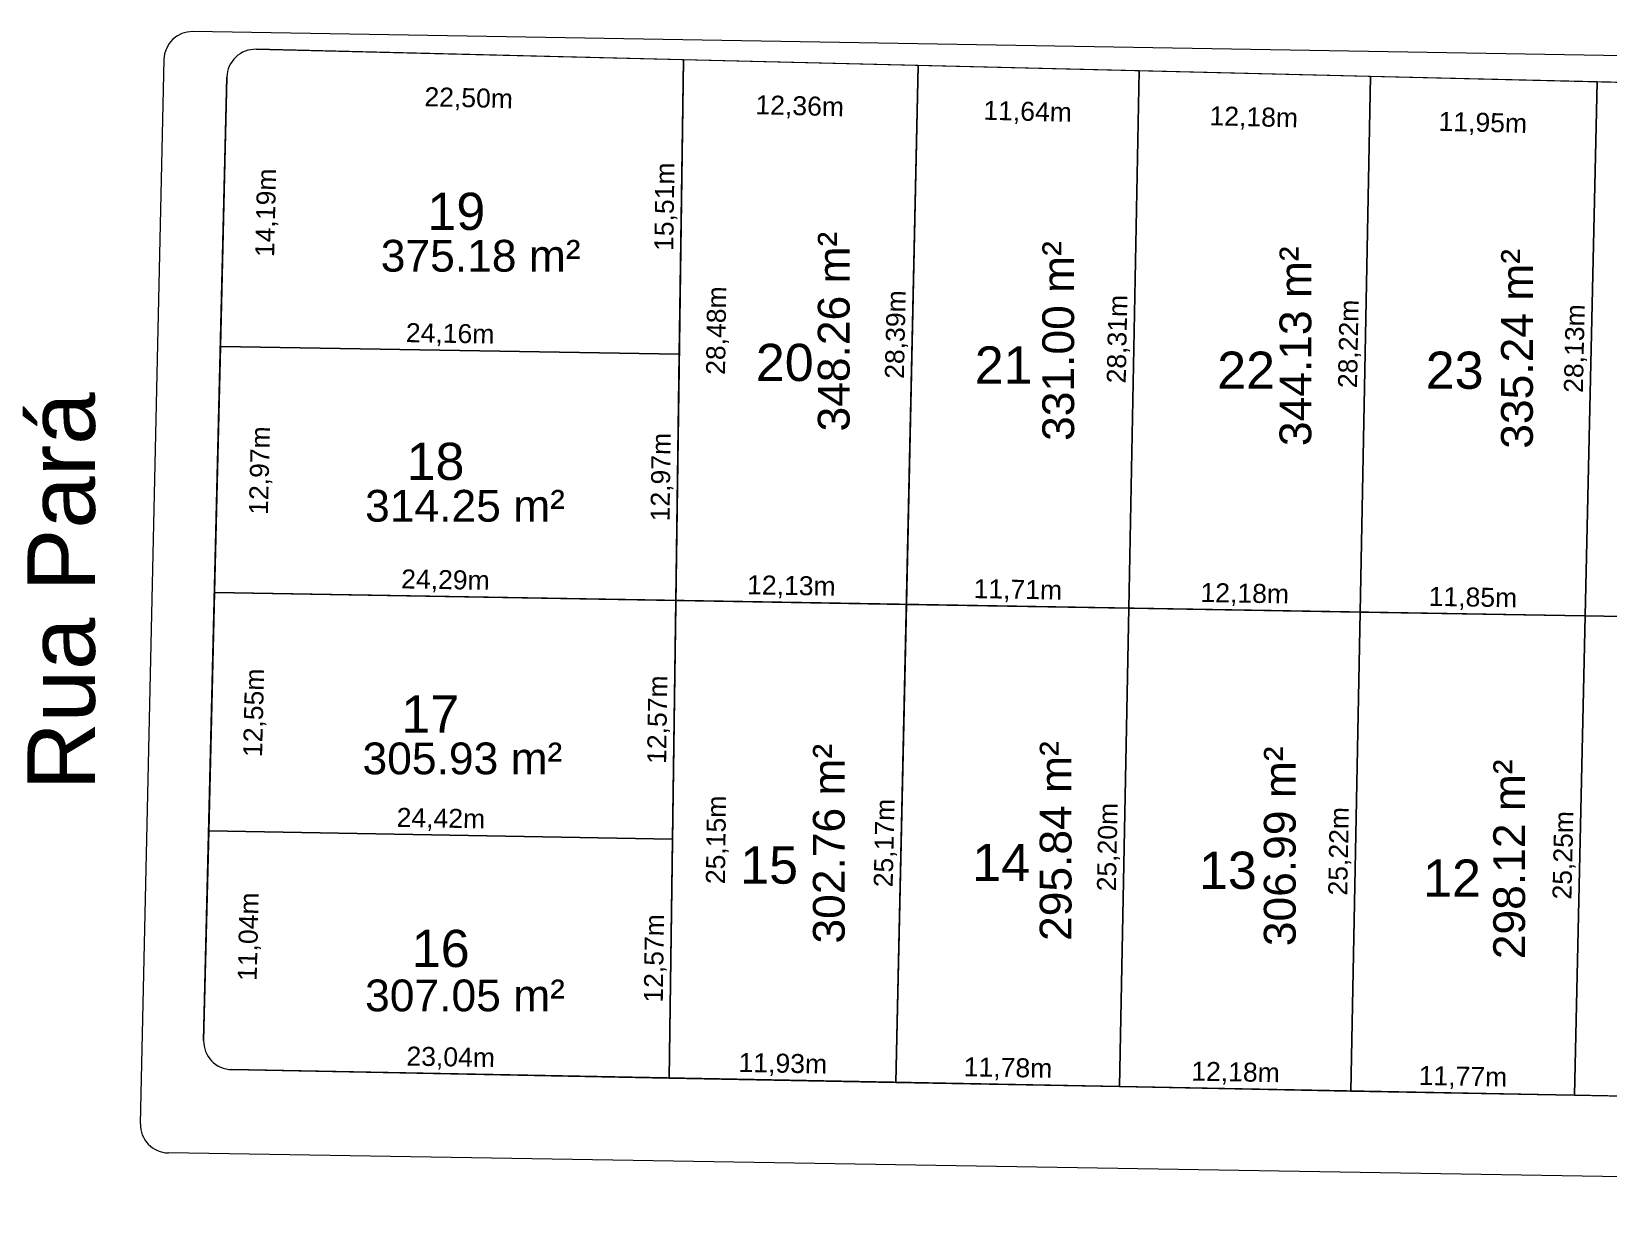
# Model space of a CAD drawing. Header units: metres. Extents: x 3808 to 8215, y 2374 to 6187.
# Drawn here: x 5029.4 to 5112.4, y 5370.3 to 5432.4 of the extents above; entities that cross this region are included whole.
import ezdxf
from ezdxf.enums import TextEntityAlignment as Align

# ---------------------------------------------------------------- set-up
doc = ezdxf.new("R2010")
doc.units = ezdxf.units.M
for name, color, linetype in [('Areas Lotes', 1, 'Continuous'), ('Calçada', 8, 'Continuous'), ('COTAS', 7, 'Continuous'), ('Lote', 7, 'Continuous'), ('Nome das Ruas', 7, 'Continuous'), ('Nº Lote', 7, 'Continuous'), ('quadras', 7, 'Continuous')]:
    doc.layers.add(name, color=color, linetype=linetype)
doc.styles.add('Arial', font='arial.ttf')
doc.dimstyles.new('Copy(2) of ISO-25', dxfattribs={"dimtxt": 1, "dimasz": 2.5, "dimexe": 1.25, "dimexo": 0.625, "dimgap": 0.2, "dimtad": 1, "dimtoh": 1, "dimlfac": 1, "dimzin": 1, "dimtxsty": 'Arial', "dimblk": 'NONE', "dimcen": 0, "dimse1": 1, "dimse2": 1, "dimsd1": 1, "dimsd2": 1, "dimclrt": 256, "dimaunit": 1, "dimadec": 3, "dimazin": 0, "dimtfac": 1, "dimtmove": 0, "dimatfit": 3, "dimldrblk": 'NONE', "dimfxl": 1, "dimtolj": 1, "dimtzin": 0, "dimarcsym": 0})

# ---------------------------------------------------------------- blocks, each defined once
blk = doc.blocks.new('*D207')
at = {"layer": 'Defpoints', "color": 0, "linetype": 'Continuous', "transparency": 16777216}
for p in [(5110.651, 5376.347), (5110.651, 5376.347), (5122.477, 5376.12)]:
    blk.add_point(p, dxfattribs=at)
at = {"layer": 'COTAS', "linetype": 'Continuous', "lineweight": 5, "transparency": 16777216, "insert": (5116.579, 5377.034), "char_height": 1, "attachment_point": 5, "rotation": 358.90371, "style": 'Arial'}
blk.add_mtext('\\A1;11,83m', dxfattribs=at)
blk = doc.blocks.new('_None')
blk = doc.blocks.new('*D208')
at = {"layer": 'Defpoints', "color": 0, "linetype": 'Continuous', "transparency": 16777216}
for p in [(5098.881, 5376.572), (5098.881, 5376.572), (5110.651, 5376.347)]:
    blk.add_point(p, dxfattribs=at)
at = {"layer": 'COTAS', "linetype": 'Continuous', "lineweight": 5, "transparency": 16777216, "insert": (5104.781, 5377.26), "char_height": 1, "attachment_point": 5, "rotation": 358.90371, "style": 'Arial'}
blk.add_mtext('\\A1;11,77m', dxfattribs=at)
blk = doc.blocks.new('*D209')
at = {"layer": 'Defpoints', "color": 0, "linetype": 'Continuous', "transparency": 16777216}
for p in [(5086.706, 5376.805), (5086.706, 5376.805), (5098.881, 5376.572)]:
    blk.add_point(p, dxfattribs=at)
at = {"layer": 'COTAS', "linetype": 'Continuous', "lineweight": 5, "transparency": 16777216, "insert": (5092.809, 5377.489), "char_height": 1, "attachment_point": 5, "rotation": 358.90371, "style": 'Arial'}
blk.add_mtext('\\A1;12,18m', dxfattribs=at)
blk = doc.blocks.new('*D210')
at = {"layer": 'Defpoints', "color": 0, "linetype": 'Continuous', "transparency": 16777216}
for p in [(5074.928, 5377.03), (5074.928, 5377.03), (5086.706, 5376.805)]:
    blk.add_point(p, dxfattribs=at)
at = {"layer": 'COTAS', "linetype": 'Continuous', "lineweight": 5, "transparency": 16777216, "insert": (5080.832, 5377.718), "char_height": 1, "attachment_point": 5, "rotation": 358.90371, "style": 'Arial'}
blk.add_mtext('\\A1;11,78m', dxfattribs=at)
blk = doc.blocks.new('*D211')
at = {"layer": 'Defpoints', "color": 0, "linetype": 'Continuous', "transparency": 16777216}
for p in [(5062.997, 5377.259), (5062.997, 5377.259), (5074.928, 5377.03)]:
    blk.add_point(p, dxfattribs=at)
at = {"layer": 'COTAS', "linetype": 'Continuous', "lineweight": 5, "transparency": 16777216, "insert": (5068.978, 5377.945), "char_height": 1, "attachment_point": 5, "rotation": 358.90371, "style": 'Arial'}
blk.add_mtext('\\A1;11,93m', dxfattribs=at)
blk = doc.blocks.new('*D212')
at = {"layer": 'Defpoints', "color": 0, "linetype": 'Continuous', "transparency": 16777216}
for p in [(5039.96, 5377.699), (5039.96, 5377.699), (5062.997, 5377.259)]:
    blk.add_point(p, dxfattribs=at)
at = {"layer": 'COTAS', "linetype": 'Continuous', "lineweight": 5, "transparency": 16777216, "insert": (5051.494, 5378.28), "char_height": 1, "attachment_point": 5, "rotation": 358.90371, "style": 'Arial'}
blk.add_mtext('\\A1;23,04m', dxfattribs=at)
blk = doc.blocks.new('*D213')
at = {"layer": 'Defpoints', "color": 0, "linetype": 'Continuous', "transparency": 16777216}
for p in [(5039.058, 5402.816), (5063.348, 5402.403), (5063.348, 5402.403)]:
    blk.add_point(p, dxfattribs=at)
at = {"layer": 'COTAS', "linetype": 'Continuous', "lineweight": 5, "transparency": 16777216, "insert": (5051.217, 5403.41), "char_height": 1, "attachment_point": 5, "rotation": 359.0267, "style": 'Arial'}
blk.add_mtext('\\A1;24,29m', dxfattribs=at)
blk = doc.blocks.new('*D214')
at = {"layer": 'Defpoints', "color": 0, "linetype": 'Continuous', "transparency": 16777216}
for p in [(5063.348, 5402.403), (5075.48, 5402.197), (5075.48, 5402.197)]:
    blk.add_point(p, dxfattribs=at)
at = {"layer": 'COTAS', "linetype": 'Continuous', "lineweight": 5, "transparency": 16777216, "insert": (5069.428, 5403.101), "char_height": 1, "attachment_point": 5, "rotation": 359.0267, "style": 'Arial'}
blk.add_mtext('\\A1;12,13m', dxfattribs=at)
blk = doc.blocks.new('*D215')
at = {"layer": 'Defpoints', "color": 0, "linetype": 'Continuous', "transparency": 16777216}
for p in [(5075.48, 5402.197), (5087.192, 5401.998), (5087.192, 5401.998)]:
    blk.add_point(p, dxfattribs=at)
at = {"layer": 'COTAS', "linetype": 'Continuous', "lineweight": 5, "transparency": 16777216, "insert": (5081.35, 5402.898), "char_height": 1, "attachment_point": 5, "rotation": 359.0267, "style": 'Arial'}
blk.add_mtext('\\A1;11,71m', dxfattribs=at)
blk = doc.blocks.new('*D216')
at = {"layer": 'Defpoints', "color": 0, "linetype": 'Continuous', "transparency": 16777216}
for p in [(5087.192, 5401.998), (5099.368, 5401.791), (5099.368, 5401.791)]:
    blk.add_point(p, dxfattribs=at)
at = {"layer": 'COTAS', "linetype": 'Continuous', "lineweight": 5, "transparency": 16777216, "insert": (5093.294, 5402.695), "char_height": 1, "attachment_point": 5, "rotation": 359.0267, "style": 'Arial'}
blk.add_mtext('\\A1;12,18m', dxfattribs=at)
blk = doc.blocks.new('*D217')
at = {"layer": 'Defpoints', "color": 0, "linetype": 'Continuous', "transparency": 16777216}
for p in [(5099.368, 5401.791), (5111.22, 5401.59), (5111.22, 5401.59)]:
    blk.add_point(p, dxfattribs=at)
at = {"layer": 'COTAS', "linetype": 'Continuous', "lineweight": 5, "transparency": 16777216, "insert": (5105.307, 5402.491), "char_height": 1, "attachment_point": 5, "rotation": 359.0267, "style": 'Arial'}
blk.add_mtext('\\A1;11,85m', dxfattribs=at)
blk = doc.blocks.new('*D218')
at = {"layer": 'Defpoints', "color": 0, "linetype": 'Continuous', "transparency": 16777216}
for p in [(5111.22, 5401.59), (5122.965, 5401.39), (5122.965, 5401.39)]:
    blk.add_point(p, dxfattribs=at)
at = {"layer": 'COTAS', "linetype": 'Continuous', "lineweight": 5, "transparency": 16777216, "insert": (5117.106, 5402.291), "char_height": 1, "attachment_point": 5, "rotation": 359.0267, "style": 'Arial'}
blk.add_mtext('\\A1;11,75m', dxfattribs=at)
blk = doc.blocks.new('*D226')
at = {"layer": 'Defpoints', "color": 0, "linetype": 'Continuous', "transparency": 16777216}
for p in [(5041.249, 5431.428), (5063.746, 5430.881), (5063.669, 5427.712)]:
    blk.add_point(p, dxfattribs=at)
at = {"layer": 'COTAS', "linetype": 'Continuous', "lineweight": 5, "transparency": 16777216, "insert": (5052.44, 5428.786), "char_height": 1, "attachment_point": 5, "rotation": 358.60764, "style": 'Arial'}
blk.add_mtext('\\A1;22,50m', dxfattribs=at)
blk = doc.blocks.new('*D227')
at = {"layer": 'Defpoints', "color": 0, "linetype": 'Continuous', "transparency": 16777216}
for p in [(5063.746, 5430.881), (5076.103, 5430.581), (5076.026, 5427.411)]:
    blk.add_point(p, dxfattribs=at)
at = {"layer": 'COTAS', "linetype": 'Continuous', "lineweight": 5, "transparency": 16777216, "insert": (5069.867, 5428.362), "char_height": 1, "attachment_point": 5, "rotation": 358.60764, "style": 'Arial'}
blk.add_mtext('\\A1;12,36m', dxfattribs=at)
blk = doc.blocks.new('*D228')
at = {"layer": 'Defpoints', "color": 0, "linetype": 'Continuous', "transparency": 16777216}
for p in [(5076.103, 5430.581), (5087.739, 5430.298), (5087.662, 5427.128)]:
    blk.add_point(p, dxfattribs=at)
at = {"layer": 'COTAS', "linetype": 'Continuous', "lineweight": 5, "transparency": 16777216, "insert": (5081.863, 5428.071), "char_height": 1, "attachment_point": 5, "rotation": 358.60764, "style": 'Arial'}
blk.add_mtext('\\A1;11,64m', dxfattribs=at)
blk = doc.blocks.new('*D229')
at = {"layer": 'Defpoints', "color": 0, "linetype": 'Continuous', "transparency": 16777216}
for p in [(5087.739, 5430.298), (5099.912, 5430.002), (5099.835, 5426.833)]:
    blk.add_point(p, dxfattribs=at)
at = {"layer": 'COTAS', "linetype": 'Continuous', "lineweight": 5, "transparency": 16777216, "insert": (5093.768, 5427.781), "char_height": 1, "attachment_point": 5, "rotation": 358.60764, "style": 'Arial'}
blk.add_mtext('\\A1;12,18m', dxfattribs=at)
blk = doc.blocks.new('*D230')
at = {"layer": 'Defpoints', "color": 0, "linetype": 'Continuous', "transparency": 16777216}
for p in [(5099.912, 5430.002), (5111.854, 5429.712), (5111.777, 5426.542)]:
    blk.add_point(p, dxfattribs=at)
at = {"layer": 'COTAS', "linetype": 'Continuous', "lineweight": 5, "transparency": 16777216, "insert": (5105.826, 5427.488), "char_height": 1, "attachment_point": 5, "rotation": 358.60764, "style": 'Arial'}
blk.add_mtext('\\A1;11,95m', dxfattribs=at)
blk = doc.blocks.new('*D231')
at = {"layer": 'Defpoints', "color": 0, "linetype": 'Continuous', "transparency": 16777216}
for p in [(5111.854, 5429.712), (5123.506, 5429.429), (5123.429, 5426.259)]:
    blk.add_point(p, dxfattribs=at)
at = {"layer": 'COTAS', "linetype": 'Continuous', "lineweight": 5, "transparency": 16777216, "insert": (5117.623, 5427.201), "char_height": 1, "attachment_point": 5, "rotation": 358.60764, "style": 'Arial'}
blk.add_mtext('\\A1;11,66m', dxfattribs=at)
blk = doc.blocks.new('*D262')
at = {"layer": 'Defpoints', "color": 0, "linetype": 'Continuous', "transparency": 16777216}
for p in [(5111.22, 5401.59), (5110.651, 5376.347), (5110.651, 5376.347)]:
    blk.add_point(p, dxfattribs=at)
at = {"layer": 'COTAS', "linetype": 'Continuous', "lineweight": 5, "transparency": 16777216, "insert": (5110.135, 5388.986), "char_height": 1, "attachment_point": 5, "rotation": 88.70848, "style": 'Arial'}
blk.add_mtext('\\A1;25,25m', dxfattribs=at)
blk = doc.blocks.new('*D263')
at = {"layer": 'Defpoints', "color": 0, "linetype": 'Continuous', "transparency": 16777216}
for p in [(5111.854, 5429.712), (5111.854, 5429.712), (5111.22, 5401.59)]:
    blk.add_point(p, dxfattribs=at)
at = {"layer": 'COTAS', "linetype": 'Continuous', "lineweight": 5, "transparency": 16777216, "insert": (5110.736, 5415.669), "char_height": 1, "attachment_point": 5, "rotation": 88.70848, "style": 'Arial'}
blk.add_mtext('\\A1;28,13m', dxfattribs=at)
blk = doc.blocks.new('*D264')
at = {"layer": 'Defpoints', "color": 0, "linetype": 'Continuous', "transparency": 16777216}
for p in [(5099.912, 5430.002), (5099.912, 5430.002), (5099.368, 5401.791)]:
    blk.add_point(p, dxfattribs=at)
at = {"layer": 'COTAS', "linetype": 'Continuous', "lineweight": 5, "transparency": 16777216, "insert": (5098.839, 5415.912), "char_height": 1, "attachment_point": 5, "rotation": 88.89375, "style": 'Arial'}
blk.add_mtext('\\A1;28,22m', dxfattribs=at)
blk = doc.blocks.new('*D265')
at = {"layer": 'Defpoints', "color": 0, "linetype": 'Continuous', "transparency": 16777216}
for p in [(5099.368, 5401.791), (5098.881, 5376.572), (5098.881, 5376.572)]:
    blk.add_point(p, dxfattribs=at)
at = {"layer": 'COTAS', "linetype": 'Continuous', "lineweight": 5, "transparency": 16777216, "insert": (5098.323, 5389.197), "char_height": 1, "attachment_point": 5, "rotation": 88.89375, "style": 'Arial'}
blk.add_mtext('\\A1;25,22m', dxfattribs=at)
blk = doc.blocks.new('*D266')
at = {"layer": 'Defpoints', "color": 0, "linetype": 'Continuous', "transparency": 16777216}
for p in [(5087.192, 5401.998), (5086.706, 5376.805), (5086.706, 5376.805)]:
    blk.add_point(p, dxfattribs=at)
at = {"layer": 'COTAS', "linetype": 'Continuous', "lineweight": 5, "transparency": 16777216, "insert": (5086.148, 5389.417), "char_height": 1, "attachment_point": 5, "rotation": 88.89375, "style": 'Arial'}
blk.add_mtext('\\A1;25,20m', dxfattribs=at)
blk = doc.blocks.new('*D267')
at = {"layer": 'Defpoints', "color": 0, "linetype": 'Continuous', "transparency": 16777216}
for p in [(5087.739, 5430.298), (5087.739, 5430.298), (5087.192, 5401.998)]:
    blk.add_point(p, dxfattribs=at)
at = {"layer": 'COTAS', "linetype": 'Continuous', "lineweight": 5, "transparency": 16777216, "insert": (5086.665, 5416.163), "char_height": 1, "attachment_point": 5, "rotation": 88.89375, "style": 'Arial'}
blk.add_mtext('\\A1;28,31m', dxfattribs=at)
blk = doc.blocks.new('*D268')
at = {"layer": 'Defpoints', "color": 0, "linetype": 'Continuous', "transparency": 16777216}
for p in [(5076.103, 5430.581), (5076.103, 5430.581), (5075.48, 5402.197)]:
    blk.add_point(p, dxfattribs=at)
at = {"layer": 'COTAS', "linetype": 'Continuous', "lineweight": 5, "transparency": 16777216, "insert": (5074.991, 5416.406), "char_height": 1, "attachment_point": 5, "rotation": 88.74299, "style": 'Arial'}
blk.add_mtext('\\A1;28,39m', dxfattribs=at)
blk = doc.blocks.new('*D269')
at = {"layer": 'Defpoints', "color": 0, "linetype": 'Continuous', "transparency": 16777216}
for p in [(5075.48, 5402.197), (5074.928, 5377.03), (5074.928, 5377.03)]:
    blk.add_point(p, dxfattribs=at)
at = {"layer": 'COTAS', "linetype": 'Continuous', "lineweight": 5, "transparency": 16777216, "insert": (5074.403, 5389.631), "char_height": 1, "attachment_point": 5, "rotation": 88.74299, "style": 'Arial'}
blk.add_mtext('\\A1;25,17m', dxfattribs=at)
blk = doc.blocks.new('*D270')
at = {"layer": 'Defpoints', "color": 0, "linetype": 'Continuous', "transparency": 16777216}
for p in [(5038.755, 5390.272), (5038.755, 5390.272), (5063.172, 5389.831)]:
    blk.add_point(p, dxfattribs=at)
at = {"layer": 'COTAS', "linetype": 'Continuous', "lineweight": 5, "transparency": 16777216, "insert": (5050.978, 5390.852), "char_height": 1, "attachment_point": 5, "rotation": 358.96489, "style": 'Arial'}
blk.add_mtext('\\A1;24,42m', dxfattribs=at)
blk = doc.blocks.new('*D271')
at = {"layer": 'Defpoints', "color": 0, "linetype": 'Continuous', "transparency": 16777216}
for p in [(5039.371, 5415.782), (5039.371, 5415.782), (5063.529, 5415.372)]:
    blk.add_point(p, dxfattribs=at)
at = {"layer": 'COTAS', "linetype": 'Continuous', "lineweight": 5, "transparency": 16777216, "insert": (5051.464, 5416.378), "char_height": 1, "attachment_point": 5, "rotation": 359.0267, "style": 'Arial'}
blk.add_mtext('\\A1;24,16m', dxfattribs=at)
blk = doc.blocks.new('*D272')
at = {"layer": 'Defpoints', "color": 0, "linetype": 'Continuous', "transparency": 16777216}
for p in [(5039.713, 5429.965), (5039.371, 5415.782), (5042.476, 5415.708)]:
    blk.add_point(p, dxfattribs=at)
at = {"layer": 'COTAS', "linetype": 'Continuous', "lineweight": 5, "transparency": 16777216, "insert": (5041.846, 5422.818), "char_height": 1, "attachment_point": 5, "rotation": 88.6181, "style": 'Arial'}
blk.add_mtext('\\A1;14,19m', dxfattribs=at)
blk = doc.blocks.new('*D273')
at = {"layer": 'Defpoints', "color": 0, "linetype": 'Continuous', "transparency": 16777216}
for p in [(5039.371, 5415.782), (5039.058, 5402.816), (5042.163, 5402.741)]:
    blk.add_point(p, dxfattribs=at)
at = {"layer": 'COTAS', "linetype": 'Continuous', "lineweight": 5, "transparency": 16777216, "insert": (5041.519, 5409.243), "char_height": 1, "attachment_point": 5, "rotation": 88.6181, "style": 'Arial'}
blk.add_mtext('\\A1;12,97m', dxfattribs=at)
blk = doc.blocks.new('*D274')
at = {"layer": 'Defpoints', "color": 0, "linetype": 'Continuous', "transparency": 16777216}
for p in [(5039.058, 5402.816), (5038.755, 5390.272), (5041.86, 5390.197)]:
    blk.add_point(p, dxfattribs=at)
at = {"layer": 'COTAS', "linetype": 'Continuous', "lineweight": 5, "transparency": 16777216, "insert": (5041.211, 5396.488), "char_height": 1, "attachment_point": 5, "rotation": 88.6181, "style": 'Arial'}
blk.add_mtext('\\A1;12,55m', dxfattribs=at)
blk = doc.blocks.new('*D275')
at = {"layer": 'Defpoints', "color": 0, "linetype": 'Continuous', "transparency": 16777216}
for p in [(5038.755, 5390.272), (5038.489, 5379.235), (5041.594, 5379.16)]:
    blk.add_point(p, dxfattribs=at)
at = {"layer": 'COTAS', "linetype": 'Continuous', "lineweight": 5, "transparency": 16777216, "insert": (5040.927, 5384.698), "char_height": 1, "attachment_point": 5, "rotation": 88.6181, "style": 'Arial'}
blk.add_mtext('\\A1;11,04m', dxfattribs=at)
blk = doc.blocks.new('*D276')
at = {"layer": 'Defpoints', "color": 0, "linetype": 'Continuous', "transparency": 16777216}
for p in [(5063.172, 5389.831), (5063.172, 5389.831), (5062.997, 5377.259)]:
    blk.add_point(p, dxfattribs=at)
at = {"layer": 'COTAS', "linetype": 'Continuous', "lineweight": 5, "transparency": 16777216, "insert": (5062.284, 5383.556), "char_height": 1, "attachment_point": 5, "rotation": 89.19943, "style": 'Arial'}
blk.add_mtext('\\A1;12,57m', dxfattribs=at)
blk = doc.blocks.new('*D277')
at = {"layer": 'Defpoints', "color": 0, "linetype": 'Continuous', "transparency": 16777216}
for p in [(5063.348, 5402.403), (5063.348, 5402.403), (5063.172, 5389.831)]:
    blk.add_point(p, dxfattribs=at)
at = {"layer": 'COTAS', "linetype": 'Continuous', "lineweight": 5, "transparency": 16777216, "insert": (5062.459, 5396.128), "char_height": 1, "attachment_point": 5, "rotation": 89.19943, "style": 'Arial'}
blk.add_mtext('\\A1;12,57m', dxfattribs=at)
blk = doc.blocks.new('*D278')
at = {"layer": 'Defpoints', "color": 0, "linetype": 'Continuous', "transparency": 16777216}
for p in [(5063.529, 5415.372), (5063.529, 5415.372), (5063.348, 5402.403)]:
    blk.add_point(p, dxfattribs=at)
at = {"layer": 'COTAS', "linetype": 'Continuous', "lineweight": 5, "transparency": 16777216, "insert": (5062.638, 5408.899), "char_height": 1, "attachment_point": 5, "rotation": 89.19943, "style": 'Arial'}
blk.add_mtext('\\A1;12,97m', dxfattribs=at)
blk = doc.blocks.new('*D279')
at = {"layer": 'Defpoints', "color": 0, "linetype": 'Continuous', "transparency": 16777216}
for p in [(5063.746, 5430.881), (5063.746, 5430.881), (5063.529, 5415.372)]:
    blk.add_point(p, dxfattribs=at)
at = {"layer": 'COTAS', "linetype": 'Continuous', "lineweight": 5, "transparency": 16777216, "insert": (5062.837, 5423.138), "char_height": 1, "attachment_point": 5, "rotation": 89.19943, "style": 'Arial'}
blk.add_mtext('\\A1;15,51m', dxfattribs=at)
blk = doc.blocks.new('*D280')
at = {"layer": 'Defpoints', "color": 0, "linetype": 'Continuous', "transparency": 16777216}
for p in [(5063.746, 5430.881), (5063.348, 5402.403), (5066.162, 5402.364)]:
    blk.add_point(p, dxfattribs=at)
at = {"layer": 'COTAS', "linetype": 'Continuous', "lineweight": 5, "transparency": 16777216, "insert": (5065.56, 5416.614), "char_height": 1, "attachment_point": 5, "rotation": 89.19943, "style": 'Arial'}
blk.add_mtext('\\A1;28,48m', dxfattribs=at)
blk = doc.blocks.new('*D281')
at = {"layer": 'Defpoints', "color": 0, "linetype": 'Continuous', "transparency": 16777216}
for p in [(5063.348, 5402.403), (5062.997, 5377.259), (5066.176, 5377.214)]:
    blk.add_point(p, dxfattribs=at)
at = {"layer": 'COTAS', "linetype": 'Continuous', "lineweight": 5, "transparency": 16777216, "insert": (5065.551, 5389.797), "char_height": 1, "attachment_point": 5, "rotation": 89.19943, "style": 'Arial'}
blk.add_mtext('\\A1;25,15m', dxfattribs=at)

msp = doc.modelspace()

# ---------------------------------------------------------------- linework, layer by layer
at = {"layer": 'Calçada', "linetype": 'Continuous', "lineweight": 5}
for p, q in [((5222.115, 5429.232), (5037.923, 5432.363)), ((5036.398, 5430.896), (5035.156, 5374.849)), ((5220.972, 5370.284), (5036.631, 5373.316))]:
    msp.add_line(p, q, dxfattribs=at)
for centre, start, end in [((5037.897, 5430.863), 89.02606, 178.7312), ((5036.656, 5374.816), 178.7312, 269.05774)]:
    msp.add_arc(centre, 1.5, start, end, dxfattribs=at)
at = {"layer": 'Lote', "lineweight": 5}
for p, q in [((5063.746, 5430.881), (5062.997, 5377.259)), ((5074.928, 5377.03), (5076.103, 5430.581)), ((5087.739, 5430.298), (5086.706, 5376.805)), ((5099.912, 5430.002), (5098.881, 5376.572)), ((5110.651, 5376.347), (5111.854, 5429.712)), ((5063.529, 5415.372), (5039.371, 5415.782)), ((5131.733, 5401.241), (5039.058, 5402.816))]:
    msp.add_line(p, q, dxfattribs=at)
at = {"layer": 'Lote', "linetype": 'Continuous', "lineweight": 5}
msp.add_line((5038.755, 5390.272), (5063.172, 5389.831), dxfattribs=at)
at = {"layer": 'Lote', "linetype": 'Continuous', "lineweight": 5, "flags": 128}
for points in [[(5063.529, 5415.372), (5063.746, 5430.881), (5041.249, 5431.428, 0.414267), (5039.713, 5429.965), (5039.371, 5415.782)], [(5038.755, 5390.272), (5038.489, 5379.235, 0.415674), (5039.96, 5377.699), (5062.997, 5377.259), (5063.172, 5389.831)]]:
    msp.add_lwpolyline(points, format="xyb", close=True, dxfattribs=at)
for points in [[(5075.48, 5402.197), (5076.103, 5430.581), (5063.746, 5430.881), (5063.348, 5402.403)], [(5075.48, 5402.197), (5087.192, 5401.998), (5087.739, 5430.298), (5076.103, 5430.581)], [(5099.912, 5430.002), (5087.739, 5430.298), (5087.192, 5401.998), (5099.368, 5401.791)], [(5111.854, 5429.712), (5099.912, 5430.002), (5099.368, 5401.791), (5111.22, 5401.59)], [(5122.965, 5401.39), (5123.506, 5429.429), (5111.854, 5429.712), (5111.22, 5401.59)], [(5039.371, 5415.782), (5039.058, 5402.816), (5063.348, 5402.403), (5063.529, 5415.372)], [(5039.058, 5402.816), (5038.755, 5390.272), (5063.172, 5389.831), (5063.348, 5402.403)], [(5062.997, 5377.259), (5074.928, 5377.03), (5075.48, 5402.197), (5063.348, 5402.403)], [(5074.928, 5377.03), (5086.706, 5376.805), (5087.192, 5401.998), (5075.48, 5402.197)], [(5087.192, 5401.998), (5086.706, 5376.805), (5098.881, 5376.572), (5099.368, 5401.791)], [(5111.22, 5401.59), (5099.368, 5401.791), (5098.881, 5376.572), (5110.651, 5376.347)], [(5122.965, 5401.39), (5111.22, 5401.59), (5110.651, 5376.347), (5122.477, 5376.12)]]:
    msp.add_lwpolyline(points, close=True, dxfattribs=at)
at = {"layer": 'quadras', "lineweight": 5}
for p, q in [((5041.249, 5431.428), (5218.344, 5427.124)), ((5038.489, 5379.235), (5039.713, 5429.965)), ((5215.858, 5374.333), (5039.96, 5377.699))]:
    msp.add_line(p, q, dxfattribs=at)
for centre, start, end in [((5041.212, 5429.929), 88.60764, 178.6181), ((5039.989, 5379.199), 178.6181, 268.90371)]:
    msp.add_arc(centre, 1.5, start, end, dxfattribs=at)

# ---------------------------------------------------------------- texts
at = {"layer": 'Areas Lotes', "lineweight": 5, "style": 'Arial'}
for s, p in [('348.26 m²', (5072.494, 5411.302)), ('331.00 m²', (5084.311, 5410.806)), ('344.13 m²', (5096.797, 5410.532)), ('335.24 m²', (5108.46, 5410.394)), ('302.76 m²', (5072.236, 5384.338)), ('295.84 m²', (5084.174, 5384.475)), ('306.99 m²', (5095.974, 5384.201)), ('298.12 m²', (5108.049, 5383.515))]:
    msp.add_text(s, height=1.6726, rotation=90, dxfattribs=at).set_placement(p)
at = {"layer": 'Areas Lotes', "linetype": 'Continuous', "lineweight": 5, "style": 'Arial'}
for s, p in [('375.18 m²', (5047.813, 5419.72)), ('314.25 m²', (5046.989, 5406.554)), ('305.93 m²', (5046.852, 5393.252)), ('307.05 m²', (5046.989, 5380.772))]:
    msp.add_text(s, height=1.6726, dxfattribs=at).set_placement(p)
at = {"layer": 'Nome das Ruas', "lineweight": 5, "style": 'Arial'}
msp.add_text('Rua Pará', height=3.55, rotation=90, dxfattribs=at).set_placement((5032.765, 5392.408, 165.916))
at = {"layer": 'Nº Lote', "linetype": 'Continuous', "lineweight": 5, "style": 'Arial'}
for s, p in [('19', (5051.792, 5421.914)), ('20', (5069.08, 5413.96)), ('21', (5080.606, 5413.823)), ('22', (5093.367, 5413.549)), ('23', (5104.344, 5413.549)), ('18', (5050.694, 5408.749)), ('17', (5050.42, 5395.446)), ('15', (5068.257, 5387.492)), ('14', (5080.469, 5387.629)), ('13', (5092.406, 5387.218)), ('12', (5104.207, 5386.806)), ('16', (5050.969, 5383.103))]:
    msp.add_text(s, height=1.96, dxfattribs=at).set_placement(p, align=Align.CENTER)

# ---------------------------------------------------------------- dimensions: what is measured, and where the dimension line sits
at = {"layer": 'COTAS', "linetype": 'Continuous', "lineweight": 5}
for p1, p2, distance, picture, middle in [((5041.249, 5431.428), (5063.746, 5430.881), -3.171, '*D226', (5052.44, 5428.786)), ((5063.746, 5430.881), (5063.348, 5402.403), 2.814, '*D280', (5065.56, 5416.614)), ((5039.713, 5429.965), (5039.371, 5415.782), 3.106, '*D272', (5041.846, 5422.818)), ((5075.48, 5402.197), (5076.103, 5430.581), 0, '*D268', (5074.991, 5416.406)), ((5087.192, 5401.998), (5087.739, 5430.298), 0, '*D267', (5086.665, 5416.163)), ((5099.368, 5401.791), (5099.912, 5430.002), 0, '*D264', (5098.839, 5415.912)), ((5111.22, 5401.59), (5111.854, 5429.712), 0, '*D263', (5110.736, 5415.669)), ((5063.529, 5415.372), (5039.371, 5415.782), 0, '*D271', (5051.464, 5416.378)), ((5039.058, 5402.816), (5063.348, 5402.403), 0, '*D213', (5051.217, 5403.41)), ((5063.348, 5402.403), (5062.997, 5377.259), 3.18, '*D281', (5065.551, 5389.797)), ((5075.48, 5402.197), (5074.928, 5377.03), 0, '*D269', (5074.403, 5389.631)), ((5087.192, 5401.998), (5086.706, 5376.805), 0, '*D266', (5086.148, 5389.417)), ((5099.368, 5401.791), (5098.881, 5376.572), 0, '*D265', (5098.323, 5389.197)), ((5111.22, 5401.59), (5110.651, 5376.347), 0, '*D262', (5110.135, 5388.986)), ((5063.172, 5389.831), (5038.755, 5390.272), 0, '*D270', (5050.978, 5390.852)), ((5062.997, 5377.259), (5063.172, 5389.831), 0, '*D276', (5062.284, 5383.556))]:
    dim = msp.add_aligned_dim(p1=p1, p2=p2, distance=distance, dimstyle='Copy(2) of ISO-25', override={"dimpost": 'm'}, dxfattribs=at)
    dim.commit()
    dim.dimension.update_dxf_attribs({"geometry": picture, "text_midpoint": middle})
for base, p1, p2, angle, picture, middle in [((5063.746, 5430.881), (5063.529, 5415.372), (5063.746, 5430.881), 269.19943, '*D279', (5062.837, 5423.138)), ((5076.026, 5427.411), (5063.746, 5430.881), (5076.103, 5430.581), 178.60764, '*D227', (5069.867, 5428.362)), ((5087.662, 5427.128), (5076.103, 5430.581), (5087.739, 5430.298), 178.60764, '*D228', (5081.863, 5428.071)), ((5099.835, 5426.833), (5087.739, 5430.298), (5099.912, 5430.002), 178.60764, '*D229', (5093.768, 5427.781)), ((5111.777, 5426.542), (5099.912, 5430.002), (5111.854, 5429.712), 178.60764, '*D230', (5105.826, 5427.488)), ((5123.429, 5426.259), (5111.854, 5429.712), (5123.506, 5429.429), 178.60764, '*D231', (5117.623, 5427.201)), ((5042.163, 5402.741), (5039.371, 5415.782), (5039.058, 5402.816), 88.6181, '*D273', (5041.519, 5409.243)), ((5063.529, 5415.372), (5063.348, 5402.403), (5063.529, 5415.372), 269.19943, '*D278', (5062.638, 5408.899)), ((5075.48, 5402.197), (5063.348, 5402.403), (5075.48, 5402.197), 179.0267, '*D214', (5069.428, 5403.101)), ((5087.192, 5401.998), (5075.48, 5402.197), (5087.192, 5401.998), 179.0267, '*D215', (5081.35, 5402.898)), ((5099.368, 5401.791), (5087.192, 5401.998), (5099.368, 5401.791), 179.0267, '*D216', (5093.294, 5402.695)), ((5041.86, 5390.197), (5039.058, 5402.816), (5038.755, 5390.272), 88.6181, '*D274', (5041.211, 5396.488)), ((5111.22, 5401.59), (5099.368, 5401.791), (5111.22, 5401.59), 179.0267, '*D217', (5105.307, 5402.491)), ((5122.965, 5401.39), (5111.22, 5401.59), (5122.965, 5401.39), 179.0267, '*D218', (5117.106, 5402.291)), ((5063.348, 5402.403), (5063.172, 5389.831), (5063.348, 5402.403), 269.19943, '*D277', (5062.459, 5396.128)), ((5041.594, 5379.16), (5038.755, 5390.272), (5038.489, 5379.235), 88.6181, '*D275', (5040.927, 5384.698)), ((5039.96, 5377.699), (5062.997, 5377.259), (5039.96, 5377.699), 358.90371, '*D212', (5051.494, 5378.28)), ((5062.997, 5377.259), (5074.928, 5377.03), (5062.997, 5377.259), 358.90371, '*D211', (5068.978, 5377.945)), ((5074.928, 5377.03), (5086.706, 5376.805), (5074.928, 5377.03), 358.90371, '*D210', (5080.832, 5377.718)), ((5086.706, 5376.805), (5098.881, 5376.572), (5086.706, 5376.805), 358.90371, '*D209', (5092.809, 5377.489)), ((5098.881, 5376.572), (5110.651, 5376.347), (5098.881, 5376.572), 358.90371, '*D208', (5104.781, 5377.26)), ((5110.651, 5376.347), (5122.477, 5376.12), (5110.651, 5376.347), 358.90371, '*D207', (5116.579, 5377.034))]:
    dim = msp.add_linear_dim(base=base, p1=p1, p2=p2, angle=angle, dimstyle='Copy(2) of ISO-25', override={"dimpost": 'm', "dimtmove": 1}, dxfattribs=at)
    dim.commit()
    dim.dimension.update_dxf_attribs({"geometry": picture, "text_midpoint": middle})

doc.saveas('drawing.dxf')
